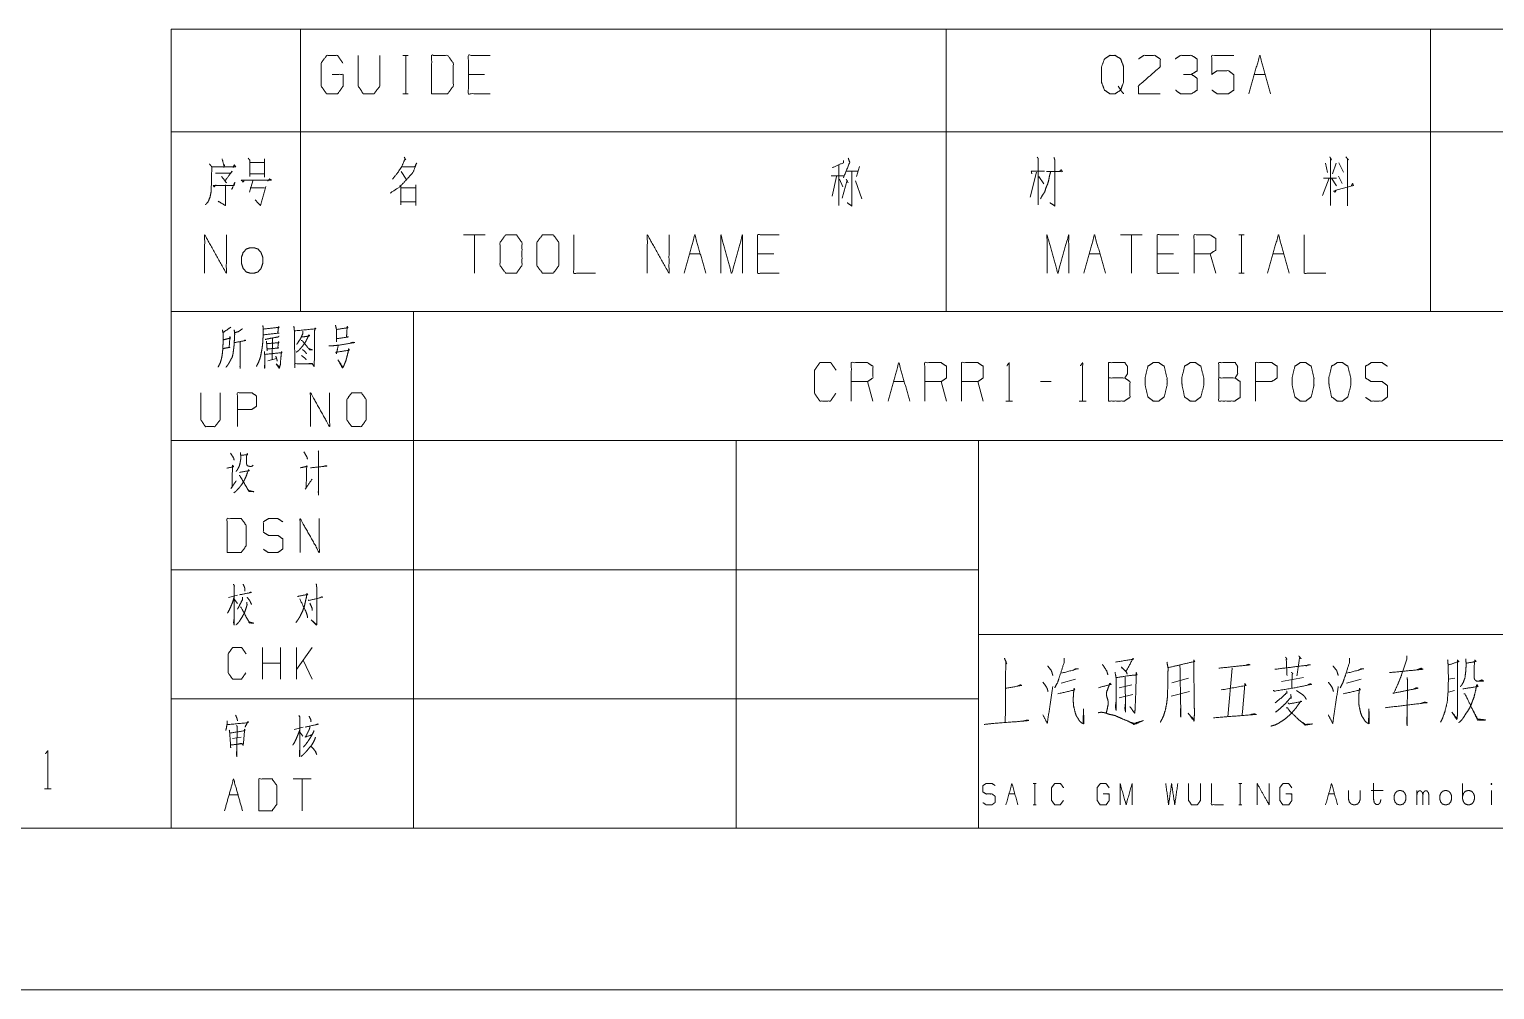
# Model space of a CAD drawing. Header units: millimetres. Extents: x 0 to 841, y 0 to 594.
# Drawn here: x 642.2 to 733, y 0 to 59.5 of the extents above; entities that cross this region are included whole.
import ezdxf

# ---------------------------------------------------------------- set-up
doc = ezdxf.new("R2010")
doc.units = ezdxf.units.MM
doc.layers.add('101', color=7, linetype='Continuous', true_color=0xffffff)

msp = doc.modelspace()

# ---------------------------------------------------------------- linework, layer by layer
at = {"layer": '101', "color": 72, "linetype": 'Continuous', "lineweight": 18}
for p, q in [((651, 59.463), (659, 59.463)), ((651, 59.463), (651, 53.113)), ((659, 59.463), (659, 53.113)), ((659, 59.463), (699, 59.463)), ((699, 59.463), (699, 53.113)), ((699, 59.463), (729, 59.463)), ((729, 59.463), (729, 53.113)), ((729, 59.463), (754, 59.463)), ((665.347, 57.85), (665.683, 57.85)), ((665.524, 57.85), (665.524, 55.475)), ((670.413, 56.675), (669.405, 56.675)), ((718.087, 56.675), (718.759, 56.675)), ((665.347, 55.475), (665.683, 55.475)), ((651, 53.113), (651, 42)), ((651, 53.113), (659, 53.113)), ((659, 53.113), (659, 42)), ((659, 53.113), (699, 53.113)), ((699, 53.113), (729, 53.113)), ((699, 53.113), (699, 42)), ((729, 53.113), (729, 42)), ((729, 53.113), (754, 53.113)), ((655.84, 51.225), (656.759, 51.225)), ((656.776, 51.45), (656.776, 50.3)), ((692.355, 51.075), (692.355, 48.55)), ((693.627, 50.975), (693.45, 50.35)), ((722.495, 51.175), (722.618, 50.6)), ((723.149, 51.175), (722.937, 50.525)), ((723.325, 51.2), (723.608, 50.625)), ((655.84, 50.525), (656.759, 50.525)), ((656.052, 50.075), (655.84, 49.375)), ((665.231, 50.65), (665.549, 50.175)), ((691.877, 50.4), (692.637, 50.4)), ((692.213, 50.35), (691.948, 49.125)), ((692.39, 50.175), (692.602, 49.7)), ((692.867, 50.125), (692.549, 49)), ((692.779, 50.675), (693.557, 50.675)), ((692.796, 50.175), (692.938, 49.95)), ((693.38, 50.075), (693.786, 48.975)), ((704.601, 50.625), (704.212, 49.075)), ((704.742, 50.35), (705.043, 49.9)), ((722.724, 50.25), (722.318, 49.175)), ((722.371, 50.25), (723.184, 50.25)), ((722.866, 50.25), (723.184, 49.775)), ((723.308, 50.375), (723.52, 49.925)), ((655.893, 49.65), (656.776, 49.65)), ((670.449, 46.737), (669.106, 46.737)), ((669.778, 46.737), (669.778, 44.363)), ((711.143, 46.737), (709.8, 46.737)), ((710.472, 46.737), (710.472, 44.363)), ((717.124, 46.737), (717.46, 46.737)), ((717.301, 46.737), (717.301, 44.363)), ((683.101, 45.563), (683.772, 45.563)), ((688.325, 45.563), (687.318, 45.563)), ((707.859, 45.563), (708.531, 45.563)), ((713.084, 45.563), (712.077, 45.563)), ((715.696, 44.363), (715.36, 45.563)), ((719.242, 45.563), (719.913, 45.563)), ((717.124, 44.363), (717.46, 44.363)), ((651, 42), (659, 42)), ((659, 42), (699, 42)), ((699, 42), (729, 42)), ((729, 42), (754, 42)), ((657.271, 40.327), (657.255, 39.024)), ((656.974, 38.936), (657.52, 39.091)), ((694.468, 36.449), (694.132, 37.649)), ((695.737, 37.649), (696.408, 37.649)), ((699.021, 36.449), (698.685, 37.649)), ((701.297, 36.449), (700.961, 37.649)), ((705.514, 37.649), (704.843, 37.649)), ((702.69, 36.449), (703.114, 36.449)), ((707.243, 36.449), (707.667, 36.449)), ((655.095, 24.429), (654.539, 24.285)), ((654.905, 24.181), (655.11, 23.912)), ((656.646, 19.223), (656.646, 21.19)), ((657.758, 19.223), (657.758, 21.19)), ((659.733, 21.19), (658.767, 19.824)), ((658.767, 19.223), (658.767, 21.19)), ((657.758, 20.217), (656.646, 20.217)), ((659.733, 19.223), (659.177, 20.403)), ((706.118, 18.974), (707.02, 19.216)), ((714.019, 19.285), (712.97, 19.009)), ((716.726, 19.906), (716.457, 16.904)), ((719.774, 19.078), (721.14, 19.319)), ((723.797, 18.974), (724.7, 19.216)), ((730.503, 19.285), (730.113, 19.216)), ((709.727, 18.698), (710.508, 18.871)), ((709.727, 18.077), (710.556, 18.284)), ((712.946, 18.181), (714.068, 18.457)), ((730.479, 18.526), (730.113, 18.422)), ((654.799, 15.561), (655.326, 15.643)), ((659.174, 16.244), (658.603, 16.119)), ((658.969, 15.954), (659.159, 15.705)), ((659.657, 13.046), (658.545, 13.046)), ((659.101, 13.046), (659.101, 11.079)), ((704.391, 12.764), (704.577, 12.764)), ((704.489, 12.764), (704.489, 11.453)), ((717.12, 12.764), (717.306, 12.764)), ((717.218, 12.764), (717.218, 11.453)), ((730.991, 11.798), (730.991, 12.764)), ((643.14, 12.427), (643.565, 12.427)), ((654.58, 12.073), (655.136, 12.073)), ((702.889, 12.116), (703.26, 12.116)), ((722.69, 12.116), (723.061, 12.116)), ((725.333, 12.323), (726.065, 12.323)), ((728.162, 11.453), (728.162, 12.323)), ((732.776, 12.323), (732.776, 11.453)), ((704.391, 11.453), (704.577, 11.453)), ((717.12, 11.453), (717.306, 11.453))]:
    msp.add_line(p, q, dxfattribs=at)
at = {"layer": '101', "color": 133, "linetype": 'Continuous', "lineweight": 18}
for p, q in [((651, 42), (831, 42)), ((651, 42), (651, 10)), ((666, 42), (666, 10)), ((651, 34), (831, 34)), ((686, 34), (686, 10)), ((701, 34), (701, 10)), ((651, 26), (701, 26)), ((701, 22), (810, 22)), ((651, 18), (701, 18)), ((25, 10), (831, 10)), ((651, 10), (831, 10)), ((0, 0), (841, 0))]:
    msp.add_line(p, q, dxfattribs=at)
at = {"layer": '101', "color": 72, "linetype": 'Continuous', "lineweight": 18}
for points, knots in [([(660.971, 56.675), (661.642, 56.675), (661.642, 55.95), (661.307, 55.475), (660.617, 55.475), (660.281, 55.95), (660.281, 57.375), (660.635, 57.85), (661.289, 57.85), (661.625, 57.375)], [0, 0, 0.103298, 0.214798, 0.304266, 0.410278, 0.499742, 0.718897, 0.809959, 0.910536, 1, 1]), ([(662.576, 57.85), (662.576, 55.95), (662.894, 55.475), (663.565, 55.475), (663.919, 55.95), (663.919, 57.85)], [0, 0, 0.337152, 0.4386, 0.55778, 0.662848, 1, 1]), ([(667.129, 55.475), (668.118, 55.475), (668.472, 55.95), (668.472, 57.375), (668.118, 57.85), (667.129, 57.85), (667.129, 55.475)], [0, 0, 0.142139, 0.227162, 0.43179, 0.516813, 0.658952, 1, 1]), ([(670.748, 55.475), (669.405, 55.475), (669.405, 57.85), (670.748, 57.85)], [0, 0, 0.26539, 0.73461, 1, 1]), ([(709.653, 55.95), (709.812, 55.7), (709.476, 55.475), (709.14, 55.475), (708.804, 55.7), (708.628, 56.175), (708.628, 57.15), (708.804, 57.625), (709.14, 57.85), (709.476, 57.85), (709.812, 57.625), (709.989, 57.15), (709.989, 56.2), (709.812, 55.7), (709.989, 55.475)], [0, 0, 0.043279, 0.102321, 0.151362, 0.210405, 0.284428, 0.42683, 0.500853, 0.559896, 0.608937, 0.667979, 0.742003, 0.880753, 0.958209, 1, 1]), ([(710.922, 57.625), (711.24, 57.85), (711.929, 57.85), (712.265, 57.625), (712.265, 57.15), (710.904, 55.95), (710.922, 55.475), (712.265, 55.475)], [0, 0, 0.069693, 0.192975, 0.265274, 0.350225, 0.67474, 0.75975, 1, 1]), ([(714.206, 56.675), (714.542, 56.9), (714.542, 57.625), (714.206, 57.85), (713.516, 57.85), (713.181, 57.625)], [0, 0, 0.153862, 0.429847, 0.583708, 0.846112, 1, 1]), ([(715.457, 55.7), (715.793, 55.475), (716.482, 55.475), (716.818, 55.7), (716.818, 56.65), (716.482, 56.9), (715.793, 56.9), (715.457, 56.675), (715.457, 57.85), (716.818, 57.85)], [0, 0, 0.062232, 0.168349, 0.230571, 0.376816, 0.44126, 0.547376, 0.609609, 0.790491, 1, 1]), ([(717.751, 55.475), (718.423, 57.85), (719.095, 55.475)], [0, 0, 0.500002, 1, 1]), ([(713.198, 55.7), (713.516, 55.475), (714.206, 55.475), (714.542, 55.7), (714.542, 56.425), (714.206, 56.675), (713.693, 56.675)], [0, 0, 0.124124, 0.343693, 0.472438, 0.703371, 0.836713, 1, 1]), ([(653.369, 51.125), (653.51, 50.95), (653.475, 49.45), (653.404, 49.075), (653.28, 48.775), (653.121, 48.6)], [0, 0, 0.084324, 0.646703, 0.789734, 0.911367, 1, 1]), ([(653.528, 50.95), (654.995, 50.95), (654.907, 51.075), (654.818, 50.9)], [0, 0, 0.807756, 0.89205, 1, 1]), ([(654.147, 51.45), (654.27, 51), (654.306, 51.075), (654.253, 50.9)], [0, 0, 0.637154, 0.750351, 1, 1]), ([(655.769, 51.475), (655.857, 51.375), (655.857, 50.35)], [0, 0, 0.115207, 1, 1]), ([(665.32, 50.95), (666.08, 50.95), (666.203, 51.175), (665.974, 50.6), (665.549, 50.125), (665.143, 49.7), (664.56, 49.325)], [0, 0, 0.213825, 0.286067, 0.460277, 0.639448, 0.804909, 1, 1]), ([(665.426, 51.55), (665.532, 51.375), (665.479, 51.45), (665.284, 50.975), (665.055, 50.625), (664.701, 50.175)], [0, 0, 0.113647, 0.164663, 0.449692, 0.682207, 1, 1]), ([(692.637, 51.35), (692.637, 51.2), (691.948, 50.9)], [0, 0, 0.16634, 1, 1]), ([(692.938, 51.475), (693.026, 51.225), (692.637, 50.275)], [0, 0, 0.205277, 1, 1]), ([(704.636, 51.55), (704.707, 51.45), (704.707, 48.6)], [0, 0, 0.041199, 1, 1]), ([(705.679, 51.525), (705.732, 51.375), (705.732, 48.525), (705.432, 48.725)], [0, 0, 0.047207, 0.892896, 1, 1]), ([(722.76, 51.575), (722.866, 51.375), (722.813, 51.45), (722.813, 48.55)], [0, 0, 0.070346, 0.098898, 1, 1]), ([(723.75, 51.575), (723.926, 51.375), (723.856, 51.45), (723.856, 48.525)], [0, 0, 0.08101, 0.11229, 1, 1]), ([(653.758, 49.825), (653.652, 49.7), (653.599, 49.8), (654.889, 49.8), (654.942, 50), (654.747, 49.55)], [0, 0, 0.072386, 0.122372, 0.692159, 0.783527, 1, 1]), ([(653.74, 50.55), (654.659, 50.55), (654.765, 50.675), (654.323, 50.075), (654.429, 49.95), (654.111, 50.35)], [0, 0, 0.367174, 0.432656, 0.730333, 0.795825, 1, 1]), ([(655.504, 50.075), (655.451, 50), (655.345, 50.125), (657.201, 50.125), (657.095, 50.2), (656.971, 50.075)], [0, 0, 0.03799, 0.105799, 0.873513, 0.927241, 1, 1]), ([(693.15, 50.675), (693.15, 48.525), (692.867, 48.725)], [0, 0, 0.861245, 1, 1]), ([(704.301, 50.525), (704.283, 50.675), (705.096, 50.675)], [0, 0, 0.156673, 1, 1]), ([(705.467, 50.625), (705.396, 50.375), (705.361, 50.15), (705.29, 49.9), (705.184, 49.65), (705.096, 49.375), (704.954, 49.175), (704.848, 48.975)], [0, 0, 0.146041, 0.27406, 0.420091, 0.57274, 0.735099, 0.872771, 1, 1]), ([(705.22, 50.65), (706.209, 50.65), (706.121, 50.775), (706.015, 50.65)], [0, 0, 0.757398, 0.874547, 1, 1]), ([(723.149, 49.5), (723.096, 49.375), (722.99, 49.45), (724.227, 49.8), (724.174, 49.925), (724.103, 49.775)], [0, 0, 0.073266, 0.143372, 0.837231, 0.910497, 1, 1]), ([(654.359, 49.825), (654.359, 48.55), (653.899, 48.825)], [0, 0, 0.704208, 1, 1]), ([(656.865, 49.725), (656.529, 48.55), (656.193, 48.9)], [0, 0, 0.715851, 1, 1]), ([(665.161, 49.8), (665.214, 49.725), (665.214, 48.6), (665.214, 48.775), (666.15, 48.775), (666.15, 48.55), (666.15, 49.825), (666.15, 49.65), (665.249, 49.65)], [0, 0, 0.018727, 0.24808, 0.283758, 0.474741, 0.520612, 0.780546, 0.816223, 1, 1]), ([(653.068, 44.363), (653.068, 46.737), (654.412, 44.363), (654.412, 46.737)], [0, 0, 0.317574, 0.682426, 1, 1]), ([(671.718, 44.363), (672.39, 44.363), (672.726, 44.838), (672.726, 46.263), (672.39, 46.737), (671.718, 46.737), (671.365, 46.263), (671.365, 44.838), (671.718, 44.363)], [0, 0, 0.102686, 0.19162, 0.409477, 0.498411, 0.601098, 0.69162, 0.909477, 1, 1]), ([(673.995, 44.363), (674.666, 44.363), (675.002, 44.838), (675.002, 46.263), (674.666, 46.737), (673.995, 46.737), (673.641, 46.263), (673.641, 44.838), (673.995, 44.363)], [0, 0, 0.10268, 0.191619, 0.409477, 0.498415, 0.601096, 0.691619, 0.909477, 1, 1]), ([(675.935, 46.737), (675.935, 44.363), (677.279, 44.363)], [0, 0, 0.638733, 1, 1]), ([(680.488, 44.363), (680.488, 46.737), (681.832, 44.363), (681.832, 46.737)], [0, 0, 0.317574, 0.682426, 1, 1]), ([(682.765, 44.363), (683.437, 46.737), (684.108, 44.363)], [0, 0, 0.499999, 1, 1]), ([(685.041, 44.363), (685.041, 46.737), (685.713, 44.363), (686.385, 46.737), (686.385, 44.363)], [0, 0, 0.245192, 0.499999, 0.754808, 1, 1]), ([(688.661, 44.363), (687.318, 44.363), (687.318, 46.737), (688.661, 46.737)], [0, 0, 0.26539, 0.73461, 1, 1]), ([(705.247, 44.363), (705.247, 46.737), (705.919, 44.363), (706.59, 46.737), (706.59, 44.363)], [0, 0, 0.245192, 0.500001, 0.754808, 1, 1]), ([(707.524, 44.363), (708.195, 46.737), (708.867, 44.363)], [0, 0, 0.499998, 1, 1]), ([(713.42, 44.363), (712.077, 44.363), (712.077, 46.737), (713.42, 46.737)], [0, 0, 0.265387, 0.734613, 1, 1]), ([(714.353, 44.363), (714.353, 46.737), (715.36, 46.737), (715.696, 46.513), (715.696, 45.788), (715.36, 45.563), (714.353, 45.563)], [0, 0, 0.400946, 0.57103, 0.639276, 0.76167, 0.829917, 1, 1]), ([(718.906, 44.363), (719.578, 46.737), (720.249, 44.363)], [0, 0, 0.499998, 1, 1]), ([(721.182, 46.737), (721.182, 44.363), (722.526, 44.363)], [0, 0, 0.63874, 1, 1]), ([(655.451, 44.663), (655.645, 44.438), (655.893, 44.363), (656.123, 44.363), (656.37, 44.438), (656.564, 44.663), (656.67, 44.988), (656.67, 45.338), (656.564, 45.638), (656.37, 45.862), (656.123, 45.938), (655.893, 45.938), (655.645, 45.862), (655.451, 45.638), (655.345, 45.338), (655.345, 44.988), (655.451, 44.663)], [0, 0, 0.063224, 0.118194, 0.167047, 0.222025, 0.285249, 0.357934, 0.432349, 0.5, 0.563224, 0.618202, 0.667055, 0.722025, 0.78525, 0.8529, 0.927315, 1, 1]), ([(654.68, 41.011), (654.617, 40.967), (654.196, 40.68), (654.165, 40.857), (654.212, 40.68), (654.212, 40.106), (654.196, 39.753), (654.18, 39.51), (654.149, 39.267), (654.102, 39.046), (654.04, 38.826), (653.962, 38.671), (653.899, 38.539)], [0, 0, 0.024368, 0.186804, 0.243943, 0.302156, 0.485025, 0.59767, 0.675198, 0.753202, 0.825102, 0.898193, 0.953349, 1, 1]), ([(655.414, 40.923), (655.164, 40.747), (654.93, 40.68), (654.898, 40.857), (654.93, 40.592), (654.914, 40.327), (654.898, 40.04), (654.883, 39.797), (654.852, 39.576), (654.82, 39.333), (654.773, 39.157), (654.695, 39.024), (654.617, 38.87), (654.539, 38.737), (654.461, 38.627), (654.383, 38.539)], [0, 0, 0.096323, 0.172941, 0.229419, 0.313419, 0.396988, 0.487497, 0.564125, 0.634338, 0.711439, 0.768977, 0.817389, 0.871907, 0.92032, 0.962889, 1, 1]), ([(656.677, 41.122), (656.693, 40.923), (656.693, 40.57), (656.677, 40.239), (656.662, 40.018), (656.631, 39.731), (656.584, 39.488), (656.537, 39.223), (656.474, 39.024), (656.396, 38.826), (656.272, 38.583)], [0, 0, 0.076502, 0.212087, 0.339339, 0.424292, 0.535104, 0.630036, 0.733299, 0.813245, 0.895184, 1, 1]), ([(656.724, 40.901), (657.692, 41.011), (657.645, 41.056), (657.598, 40.658), (657.677, 40.658), (656.709, 40.548)], [0, 0, 0.391072, 0.416916, 0.577577, 0.608912, 1, 1]), ([(658.597, 41.078), (658.628, 40.791), (658.659, 38.516), (658.644, 38.759), (659.752, 38.759), (659.674, 38.781), (659.518, 38.759)], [0, 0, 0.069513, 0.617086, 0.67568, 0.942516, 0.962044, 1, 1]), ([(658.644, 40.791), (659.955, 40.923), (659.908, 40.989), (659.877, 40.791), (659.861, 38.803), (659.846, 38.583), (659.736, 38.759)], [0, 0, 0.328132, 0.348331, 0.398412, 0.893175, 0.948283, 1, 1]), ([(661.172, 41.144), (661.235, 40.879), (661.235, 40.106), (661.235, 40.305), (661.984, 40.415), (661.859, 40.415), (661.89, 40.967), (661.906, 41.056), (661.937, 40.989), (661.828, 40.967), (661.235, 40.879)], [0, 0, 0.076614, 0.294118, 0.350048, 0.563216, 0.598355, 0.753962, 0.779204, 0.799818, 0.831203, 1, 1]), ([(654.243, 39.687), (654.274, 39.709), (654.633, 39.775), (654.586, 39.753), (654.633, 40.437), (654.664, 40.349), (654.227, 40.239)], [0, 0, 0.022681, 0.239272, 0.269991, 0.67699, 0.732558, 1, 1]), ([(654.914, 40.062), (655.616, 40.195), (655.57, 40.217), (655.492, 40.172)], [0, 0, 0.834801, 0.895274, 1, 1]), ([(655.273, 40.106), (655.273, 38.472), (655.257, 38.583), (655.273, 38.759)], [0, 0, 0.849783, 0.907772, 1, 1]), ([(657.677, 40.459), (657.63, 40.415), (657.239, 40.349), (657.021, 40.305), (656.818, 40.261)], [0, 0, 0.072258, 0.516577, 0.766872, 1, 1]), ([(656.896, 40.15), (656.912, 39.996), (656.943, 39.554), (656.927, 39.665), (657.661, 39.731), (657.598, 39.731), (657.645, 40.128), (657.677, 40.062), (656.912, 39.996)], [0, 0, 0.056493, 0.217483, 0.258029, 0.525921, 0.548622, 0.694151, 0.720787, 1, 1]), ([(659.081, 40.437), (659.143, 40.415), (659.58, 40.482), (659.534, 40.548), (659.331, 40.128), (659.175, 39.907), (659.034, 39.731), (658.894, 39.576), (658.737, 39.466)], [0, 0, 0.033928, 0.260453, 0.30201, 0.540801, 0.679357, 0.795012, 0.902031, 1, 1]), ([(659.159, 40.769), (659.159, 40.658), (659.018, 40.327), (658.847, 40.062), (658.769, 39.952)], [0, 0, 0.119857, 0.510428, 0.853217, 1, 1]), ([(659.05, 40.195), (659.096, 40.195), (659.58, 39.62), (659.752, 39.62), (659.58, 39.665), (659.502, 39.709)], [0, 0, 0.037884, 0.645152, 0.78405, 0.927467, 1, 1]), ([(660.751, 39.863), (660.954, 39.863), (661.359, 39.907), (662.359, 40.062), (662.249, 40.084), (662.093, 40.04)], [0, 0, 0.107045, 0.322378, 0.855631, 0.914429, 1, 1]), ([(656.771, 39.51), (656.787, 39.311), (656.802, 38.803), (656.787, 38.472), (656.771, 38.561), (656.802, 38.781)], [0, 0, 0.147471, 0.523365, 0.76867, 0.835022, 1, 1]), ([(656.802, 39.333), (657.864, 39.444), (657.833, 39.51), (657.817, 39.4), (657.77, 38.892), (657.755, 38.693), (657.692, 38.472), (657.489, 38.759), (657.708, 38.539)], [0, 0, 0.37408, 0.399746, 0.438828, 0.617586, 0.687454, 0.767884, 0.891101, 1, 1]), ([(657.474, 39.223), (657.536, 39.046), (657.567, 38.914)], [0, 0, 0.579206, 1, 1]), ([(659.065, 39.267), (659.268, 39.113), (659.362, 39.002)], [0, 0, 0.637922, 1, 1]), ([(659.128, 39.643), (659.299, 39.488), (659.377, 39.378)], [0, 0, 0.630834, 1, 1]), ([(661.344, 39.907), (661.235, 39.378), (661.203, 39.466), (662.031, 39.598), (661.984, 39.687), (661.984, 39.598), (661.89, 39.223), (661.828, 38.98), (661.75, 38.781), (661.687, 38.627), (661.64, 38.516), (661.609, 38.494), (661.328, 39.002), (661.625, 38.539)], [0, 0, 0.136368, 0.159976, 0.371153, 0.396349, 0.418608, 0.516109, 0.579315, 0.633123, 0.675134, 0.705359, 0.714995, 0.861272, 1, 1]), ([(692.174, 36.924), (691.838, 36.449), (691.184, 36.449), (690.848, 36.924), (690.848, 38.349), (691.184, 38.824), (691.855, 38.824), (692.191, 38.349)], [0, 0, 0.114567, 0.243366, 0.357933, 0.638582, 0.75315, 0.885433, 1, 1]), ([(693.124, 36.449), (693.124, 38.824), (694.132, 38.824), (694.468, 38.599), (694.468, 37.874), (694.132, 37.649), (693.124, 37.649)], [0, 0, 0.40095, 0.571042, 0.639277, 0.761673, 0.829908, 1, 1]), ([(697.677, 36.449), (697.677, 38.824), (698.685, 38.824), (699.021, 38.599), (699.021, 37.874), (698.685, 37.649), (697.677, 37.649)], [0, 0, 0.400946, 0.571029, 0.639276, 0.761671, 0.829917, 1, 1]), ([(699.954, 36.449), (699.954, 38.824), (700.961, 38.824), (701.297, 38.599), (701.297, 37.874), (700.961, 37.649), (699.954, 37.649)], [0, 0, 0.400946, 0.571029, 0.639276, 0.761671, 0.829917, 1, 1]), ([(702.761, 38.624), (702.902, 38.824), (702.902, 36.449)], [0, 0, 0.093487, 1, 1]), ([(707.314, 38.624), (707.455, 38.824), (707.455, 36.449)], [0, 0, 0.093487, 1, 1]), ([(709.06, 37.874), (709.06, 38.824), (710.067, 38.824), (710.226, 38.599), (710.226, 38.124), (710.067, 37.874), (709.06, 37.874), (709.06, 36.449), (710.049, 36.449), (710.385, 36.674), (710.385, 37.649), (710.067, 37.874)], [0, 0, 0.115916, 0.238847, 0.272469, 0.330428, 0.366584, 0.489514, 0.663388, 0.784159, 0.833486, 0.952452, 1, 1]), ([(712.167, 36.449), (712.503, 36.699), (712.68, 37.399), (712.68, 37.874), (712.503, 38.599), (712.167, 38.824), (711.831, 38.824), (711.495, 38.599), (711.319, 37.874), (711.336, 37.399), (711.495, 36.699), (711.831, 36.449), (712.167, 36.449)], [0, 0, 0.067529, 0.183976, 0.260588, 0.380948, 0.44615, 0.500306, 0.565508, 0.685869, 0.762534, 0.878314, 0.945844, 1, 1]), ([(714.443, 36.449), (714.779, 36.699), (714.956, 37.399), (714.956, 37.874), (714.779, 38.599), (714.443, 38.824), (714.108, 38.824), (713.772, 38.599), (713.595, 37.874), (713.613, 37.399), (713.772, 36.699), (714.108, 36.449), (714.443, 36.449)], [0, 0, 0.06753, 0.183973, 0.260585, 0.380942, 0.446144, 0.500314, 0.565505, 0.685865, 0.762531, 0.878311, 0.94583, 1, 1]), ([(715.889, 37.874), (715.889, 38.824), (716.897, 38.824), (717.056, 38.599), (717.056, 38.124), (716.897, 37.874), (715.889, 37.874), (715.889, 36.449), (716.879, 36.449), (717.215, 36.674), (717.215, 37.649), (716.897, 37.874)], [0, 0, 0.115918, 0.238851, 0.272474, 0.330433, 0.36659, 0.489522, 0.663399, 0.784172, 0.833491, 0.95246, 1, 1]), ([(718.166, 36.449), (718.166, 38.824), (719.173, 38.824), (719.509, 38.599), (719.509, 37.874), (719.155, 37.649), (718.166, 37.649)], [0, 0, 0.401152, 0.571308, 0.639589, 0.762046, 0.832819, 1, 1]), ([(721.273, 36.449), (721.609, 36.699), (721.785, 37.399), (721.785, 37.874), (721.609, 38.599), (721.273, 38.824), (720.937, 38.824), (720.601, 38.599), (720.424, 37.874), (720.442, 37.399), (720.601, 36.699), (720.937, 36.449), (721.273, 36.449)], [0, 0, 0.067519, 0.183965, 0.260577, 0.380937, 0.446128, 0.500297, 0.565499, 0.685856, 0.762521, 0.878301, 0.94583, 1, 1]), ([(723.549, 36.449), (723.885, 36.699), (724.062, 37.399), (724.062, 37.874), (723.885, 38.599), (723.549, 38.824), (723.214, 38.824), (722.878, 38.599), (722.701, 37.874), (722.719, 37.399), (722.878, 36.699), (723.214, 36.449), (723.549, 36.449)], [0, 0, 0.067529, 0.183976, 0.260588, 0.380948, 0.44615, 0.500306, 0.565508, 0.685869, 0.762534, 0.878314, 0.945844, 1, 1]), ([(724.977, 36.674), (725.313, 36.449), (726.003, 36.449), (726.338, 36.699), (726.338, 37.399), (726.003, 37.649), (725.331, 37.649), (724.977, 37.874), (724.977, 38.599), (725.331, 38.824), (726.003, 38.824), (726.338, 38.599)], [0, 0, 0.068041, 0.18406, 0.254519, 0.372336, 0.442794, 0.555836, 0.62637, 0.748395, 0.818929, 0.931971, 1, 1]), ([(652.835, 36.96), (652.835, 35.282), (653.116, 34.862), (653.709, 34.862), (654.022, 35.282), (654.022, 36.96)], [0, 0, 0.33715, 0.438599, 0.557782, 0.66285, 1, 1]), ([(655.098, 34.862), (655.098, 36.96), (655.988, 36.96), (656.285, 36.761), (656.285, 36.121), (655.972, 35.922), (655.098, 35.922)], [0, 0, 0.401145, 0.571315, 0.639588, 0.762043, 0.832818, 1, 1]), ([(659.624, 34.862), (659.624, 36.96), (660.81, 34.862), (660.81, 36.96)], [0, 0, 0.317575, 0.682425, 1, 1]), ([(662.184, 34.862), (662.777, 34.862), (663.073, 35.282), (663.073, 36.54), (662.777, 36.96), (662.184, 36.96), (661.871, 36.54), (661.871, 35.282), (662.184, 34.862)], [0, 0, 0.102685, 0.191619, 0.409478, 0.498412, 0.601096, 0.691619, 0.909477, 1, 1]), ([(654.677, 33.219), (654.864, 32.91), (654.896, 32.777)], [0, 0, 0.726446, 1, 1]), ([(655.286, 33.263), (655.302, 33.064), (655.302, 32.843), (655.27, 32.645), (655.224, 32.446), (655.161, 32.313), (655.099, 32.203), (655.021, 32.093)], [0, 0, 0.161542, 0.340476, 0.503495, 0.668951, 0.787649, 0.890429, 1, 1]), ([(655.317, 33.086), (655.739, 33.13), (655.707, 33.197), (655.661, 33.02), (655.661, 32.865), (655.661, 32.578), (655.676, 32.512), (655.707, 32.446), (655.77, 32.424), (655.848, 32.402), (655.957, 32.402), (656.02, 32.424), (656.066, 32.468)], [0, 0, 0.256863, 0.301246, 0.41201, 0.505693, 0.679674, 0.720921, 0.765315, 0.805449, 0.854615, 0.920842, 0.961001, 1, 1]), ([(659.219, 33.307), (659.406, 32.976), (659.437, 32.843)], [0, 0, 0.736536, 1, 1]), ([(660.108, 33.373), (660.124, 33.219), (660.124, 30.635), (660.108, 30.812), (660.124, 31.033)], [0, 0, 0.049515, 0.872926, 0.929447, 1, 1]), ([(654.443, 32.291), (654.864, 32.38), (654.802, 32.468), (654.786, 32.291), (654.771, 31.121), (654.693, 31.033), (655.021, 31.497)], [0, 0, 0.167417, 0.209463, 0.278404, 0.733404, 0.779227, 1, 1]), ([(655.224, 32.026), (655.832, 32.137), (655.786, 32.203), (655.645, 31.806), (655.567, 31.629), (655.489, 31.474), (655.364, 31.276), (655.224, 31.099), (655.083, 30.945), (654.974, 30.834), (654.88, 30.768)], [0, 0, 0.254937, 0.288355, 0.46205, 0.541622, 0.612966, 0.709675, 0.802668, 0.888738, 0.952739, 1, 1]), ([(655.208, 31.828), (655.239, 31.828), (655.817, 30.856), (656.113, 30.834), (655.817, 30.9), (655.739, 30.989)], [0, 0, 0.016597, 0.617599, 0.775738, 0.937326, 1, 1]), ([(658.985, 32.313), (659.422, 32.402), (659.39, 32.446), (659.359, 31.077), (659.297, 30.989), (659.718, 31.607)], [0, 0, 0.16359, 0.18343, 0.685806, 0.725485, 1, 1]), ([(659.625, 32.313), (660.639, 32.424), (660.577, 32.446), (660.452, 32.402)], [0, 0, 0.837036, 0.891368, 1, 1]), ([(654.459, 27.069), (655.333, 27.069), (655.645, 27.489), (655.645, 28.748), (655.333, 29.167), (654.459, 29.167), (654.459, 27.069)], [0, 0, 0.142136, 0.227161, 0.43179, 0.516816, 0.658952, 1, 1]), ([(656.706, 27.268), (657.003, 27.069), (657.611, 27.069), (657.908, 27.29), (657.908, 27.909), (657.611, 28.129), (657.018, 28.129), (656.706, 28.328), (656.706, 28.968), (657.018, 29.167), (657.611, 29.167), (657.908, 28.968)], [0, 0, 0.068039, 0.184052, 0.25452, 0.372334, 0.442801, 0.555845, 0.62637, 0.748393, 0.818918, 0.931962, 1, 1]), ([(658.985, 27.069), (658.985, 29.167), (660.171, 27.069), (660.171, 29.167)], [0, 0, 0.317575, 0.682425, 1, 1]), ([(654.846, 25.113), (654.92, 24.988), (654.89, 25.03), (654.89, 22.587), (654.861, 22.732), (654.89, 22.939)], [0, 0, 0.048142, 0.065074, 0.880814, 0.930182, 1, 1]), ([(655.227, 24.45), (655.973, 24.595), (655.915, 24.616), (655.842, 24.574)], [0, 0, 0.838754, 0.907252, 1, 1]), ([(655.446, 25.113), (655.534, 24.926), (655.564, 24.802), (655.564, 24.678)], [0, 0, 0.449921, 0.72868, 1, 1]), ([(658.811, 24.347), (659.455, 24.471), (659.411, 24.533), (659.368, 24.285), (659.309, 24.036), (659.25, 23.767), (659.133, 23.436), (659.002, 23.167), (658.987, 23.125), (658.87, 22.939), (658.724, 22.732)], [0, 0, 0.244433, 0.272778, 0.366792, 0.461908, 0.564548, 0.695472, 0.807143, 0.823509, 0.905516, 1, 1]), ([(659.982, 25.133), (660.011, 24.906), (660.011, 23.332), (660.026, 22.815), (660.011, 22.608), (659.997, 22.566), (659.675, 22.898), (659.997, 22.608)], [0, 0, 0.066217, 0.519982, 0.669306, 0.729161, 0.741827, 0.875056, 1, 1]), ([(654.89, 24.285), (654.803, 23.995), (654.7, 23.746), (654.598, 23.519), (654.481, 23.312)], [0, 0, 0.28594, 0.539662, 0.775435, 1, 1]), ([(655.681, 23.995), (655.695, 23.829), (655.607, 23.539), (655.52, 23.312), (655.417, 23.125), (655.242, 22.836), (655.139, 22.711), (655.007, 22.587)], [0, 0, 0.103476, 0.291955, 0.443857, 0.576191, 0.787108, 0.887318, 1, 1]), ([(655.417, 24.305), (655.403, 24.14), (655.256, 23.85), (655.154, 23.643), (655.095, 23.56)], [0, 0, 0.201933, 0.596286, 0.876827, 1, 1]), ([(655.285, 23.705), (655.329, 23.664), (655.842, 22.711), (656.12, 22.691), (655.856, 22.753), (655.783, 22.836)], [0, 0, 0.033497, 0.633662, 0.788434, 0.938664, 1, 1]), ([(655.695, 24.305), (655.871, 24.078), (655.915, 23.974), (655.973, 23.85)], [0, 0, 0.535198, 0.744447, 1, 1]), ([(658.958, 24.202), (659.353, 23.394), (659.426, 23.167), (659.441, 23.022)], [0, 0, 0.700222, 0.886543, 1, 1]), ([(659.485, 24.119), (659.529, 24.098), (660.377, 24.305), (660.319, 24.326), (660.26, 24.285)], [0, 0, 0.045965, 0.873309, 0.932105, 1, 1]), ([(659.587, 23.933), (659.719, 23.622), (659.733, 23.477)], [0, 0, 0.698422, 1, 1]), ([(655.622, 19.617), (655.344, 19.223), (654.803, 19.223), (654.524, 19.617), (654.524, 20.797), (654.803, 21.19), (655.359, 21.19), (655.637, 20.797)], [0, 0, 0.114569, 0.243366, 0.357935, 0.638584, 0.753153, 0.885431, 1, 1]), ([(702.607, 20.527), (702.753, 20.182), (702.704, 20.285), (702.68, 19.561), (702.68, 17.525), (702.655, 16.559)], [0, 0, 0.088891, 0.116032, 0.287978, 0.770794, 1, 1]), ([(705.289, 20.044), (705.508, 19.768), (705.557, 19.63), (705.606, 19.457)], [0, 0, 0.519919, 0.73571, 1, 1]), ([(706.313, 20.527), (706.313, 20.285), (706.069, 19.526), (705.898, 19.009), (705.728, 18.698)], [0, 0, 0.124612, 0.535976, 0.817159, 1, 1]), ([(708.678, 20.147), (708.947, 19.733), (709.02, 19.492)], [0, 0, 0.661595, 1, 1]), ([(709.483, 20.285), (710.605, 20.458), (710.581, 20.527), (710.142, 19.699), (709.849, 19.975), (710.166, 19.664), (710.215, 19.526)], [0, 0, 0.36175, 0.385071, 0.68373, 0.811932, 0.953356, 1, 1]), ([(712.677, 20.285), (712.751, 19.871), (712.726, 19.457), (712.726, 18.733), (712.702, 18.077), (712.653, 17.698), (712.58, 17.318), (712.458, 16.939), (712.36, 16.732), (712.263, 16.559)], [0, 0, 0.110336, 0.219176, 0.409317, 0.581468, 0.681885, 0.783317, 0.887931, 0.947989, 1, 1]), ([(712.751, 19.94), (714.385, 20.32), (714.336, 20.423), (714.336, 19.906), (714.361, 18.491), (714.361, 17.663), (714.385, 17.146), (714.361, 16.801), (714.361, 16.628), (713.995, 17.111), (714.336, 16.732)], [0, 0, 0.250217, 0.267282, 0.34446, 0.555444, 0.678928, 0.756192, 0.807772, 0.833498, 0.923864, 1, 1]), ([(713.482, 20.078), (713.531, 17.353), (713.531, 16.87), (713.507, 17.077), (713.531, 17.491)], [0, 0, 0.711346, 0.837386, 0.891777, 1, 1]), ([(715.896, 19.906), (717.823, 20.113), (717.726, 20.147), (717.555, 20.078)], [0, 0, 0.870761, 0.917258, 1, 1]), ([(719.359, 19.837), (721.554, 20.113), (721.432, 20.113), (721.286, 20.044)], [0, 0, 0.886332, 0.935186, 1, 1]), ([(720.018, 20.596), (720.115, 20.458), (720.066, 20.458), (720.115, 19.457)], [0, 0, 0.138589, 0.178592, 1, 1]), ([(720.847, 20.665), (720.993, 20.492), (720.896, 20.561), (720.725, 19.423)], [0, 0, 0.151118, 0.230947, 1, 1]), ([(722.968, 20.044), (723.188, 19.768), (723.236, 19.63), (723.285, 19.457)], [0, 0, 0.519919, 0.73571, 1, 1]), ([(723.992, 20.527), (723.992, 20.285), (723.749, 19.526), (723.578, 19.009), (723.407, 18.698)], [0, 0, 0.124612, 0.535976, 0.817159, 1, 1]), ([(727.528, 20.665), (727.528, 20.458), (727.211, 19.492), (726.992, 18.94), (726.723, 18.353), (726.675, 18.353), (728.236, 18.664), (728.138, 18.698), (727.919, 18.595)], [0, 0, 0.046524, 0.275034, 0.408549, 0.553506, 0.56447, 0.922194, 0.945453, 1, 1]), ([(730.064, 20.423), (730.089, 20.147), (730.113, 19.285), (730.089, 18.457), (730.04, 17.801), (729.893, 17.215), (729.747, 16.801), (729.625, 16.559)], [0, 0, 0.070329, 0.28934, 0.499598, 0.66644, 0.819873, 0.931329, 1, 1]), ([(730.137, 20.113), (730.772, 20.32), (730.674, 20.389), (730.674, 17.042), (730.65, 16.801), (730.625, 16.732), (730.332, 17.18), (730.625, 16.801)], [0, 0, 0.122094, 0.143965, 0.756447, 0.800872, 0.814266, 0.912285, 1, 1]), ([(731.186, 20.492), (731.211, 20.147), (731.186, 19.699), (731.137, 19.319), (731.04, 19.043), (730.918, 18.836), (730.845, 18.767)], [0, 0, 0.190956, 0.438946, 0.650198, 0.811822, 0.94447, 1, 1]), ([(731.235, 20.216), (731.82, 20.32), (731.747, 20.423), (731.698, 19.906), (731.698, 19.457), (731.723, 19.216), (731.845, 19.112), (732.284, 19.112), (732.186, 19.181), (732.015, 19.112)], [0, 0, 0.209697, 0.254409, 0.437765, 0.595972, 0.681594, 0.738017, 0.892888, 0.93504, 1, 1]), ([(706.142, 19.595), (707.191, 19.871), (707.02, 19.871), (706.85, 19.768)], [0, 0, 0.74539, 0.862786, 1, 1]), ([(709.459, 19.664), (709.532, 19.285), (709.532, 17.284), (709.483, 17.525), (709.532, 17.87)], [0, 0, 0.129595, 0.800553, 0.883167, 1, 1]), ([(709.532, 19.319), (710.41, 19.457), (710.825, 19.492), (710.776, 19.63), (710.751, 18.56), (710.727, 17.905), (710.703, 17.353), (710.678, 17.111), (710.386, 17.525)], [0, 0, 0.198437, 0.291326, 0.324003, 0.562828, 0.709268, 0.832621, 0.88681, 1, 1]), ([(710.093, 19.354), (710.093, 18.491), (710.117, 17.663), (710.117, 17.18), (710.069, 17.422), (710.117, 17.836)], [0, 0, 0.304008, 0.595981, 0.766226, 0.853067, 1, 1]), ([(720.383, 19.664), (720.481, 19.561), (720.432, 19.526), (720.408, 18.698)], [0, 0, 0.138047, 0.196037, 1, 1]), ([(723.822, 19.595), (724.871, 19.871), (724.7, 19.871), (724.529, 19.768)], [0, 0, 0.745419, 0.862771, 1, 1]), ([(726.455, 19.63), (728.528, 19.837), (728.431, 19.906), (728.163, 19.802)], [0, 0, 0.836559, 0.884538, 1, 1]), ([(727.553, 19.319), (727.577, 19.147), (727.553, 16.352), (727.528, 16.628), (727.553, 16.973)], [0, 0, 0.048504, 0.826565, 0.903707, 1, 1]), ([(702.704, 18.664), (703.68, 18.836), (703.607, 18.871), (703.436, 18.802)], [0, 0, 0.788943, 0.853361, 1, 1]), ([(704.996, 19.043), (705.215, 18.733), (705.264, 18.629), (705.313, 18.457)], [0, 0, 0.564231, 0.734008, 1, 1]), ([(704.996, 17.008), (705.264, 16.49), (705.606, 18.767)], [0, 0, 0.202025, 1, 1]), ([(705.923, 18.319), (706.972, 18.56), (706.923, 18.664), (706.898, 18.422), (706.874, 18.077), (706.874, 17.836), (706.898, 17.56), (706.996, 17.146), (707.069, 16.939), (707.167, 16.801), (707.264, 16.628), (707.386, 16.525), (707.533, 16.456), (707.508, 17.387), (707.484, 16.525)], [0, 0, 0.19834, 0.219425, 0.264156, 0.327893, 0.372398, 0.423458, 0.501842, 0.542302, 0.573456, 0.609977, 0.639455, 0.669272, 0.840991, 1, 1]), ([(708.434, 18.698), (709.215, 18.905), (709.142, 18.974), (709.068, 18.767), (708.947, 18.457), (708.922, 18.319), (708.947, 18.146), (709.02, 17.939), (709.044, 17.698), (708.971, 17.353), (708.922, 17.146)], [0, 0, 0.288064, 0.323943, 0.402265, 0.521269, 0.571261, 0.63341, 0.711732, 0.798322, 0.924133, 1, 1]), ([(716.043, 18.56), (717.579, 18.836), (717.506, 18.94), (717.335, 16.973)], [0, 0, 0.426348, 0.460962, 1, 1]), ([(719.261, 18.526), (719.335, 18.491), (719.383, 18.491), (720.627, 18.698), (721.627, 18.905), (721.554, 18.94), (721.384, 18.871)], [0, 0, 0.030219, 0.048441, 0.519523, 0.900993, 0.931212, 1, 1]), ([(720.091, 18.491), (720.115, 18.353), (720.066, 18.353), (719.774, 18.077), (719.383, 17.767)], [0, 0, 0.128567, 0.173322, 0.542406, 1, 1]), ([(720.335, 18.284), (720.383, 18.043), (720.335, 18.077), (719.993, 17.698), (719.701, 17.422), (719.408, 17.18)], [0, 0, 0.154133, 0.191512, 0.51089, 0.762568, 1, 1]), ([(720.701, 18.526), (721.188, 18.181), (721.31, 17.974)], [0, 0, 0.713213, 1, 1]), ([(722.675, 19.043), (722.895, 18.733), (722.944, 18.629), (722.992, 18.457)], [0, 0, 0.564231, 0.734008, 1, 1]), ([(722.675, 17.008), (722.944, 16.49), (723.285, 18.767)], [0, 0, 0.202025, 1, 1]), ([(723.602, 18.319), (724.651, 18.56), (724.602, 18.664), (724.578, 18.422), (724.553, 18.077), (724.553, 17.836), (724.578, 17.56), (724.675, 17.146), (724.749, 16.939), (724.846, 16.801), (724.944, 16.628), (725.066, 16.525), (725.212, 16.456), (725.188, 17.387), (725.163, 16.525)], [0, 0, 0.198341, 0.219427, 0.264159, 0.327896, 0.372401, 0.423462, 0.501846, 0.542307, 0.573452, 0.609974, 0.639452, 0.669269, 0.84099, 1, 1]), ([(731.015, 18.629), (731.942, 18.767), (731.869, 18.905), (731.796, 18.526), (731.698, 18.112), (731.601, 17.87), (731.503, 17.594), (731.357, 17.318), (731.162, 17.042), (731.015, 16.801), (730.869, 16.628), (730.747, 16.525)], [0, 0, 0.248084, 0.289437, 0.391757, 0.504362, 0.573317, 0.650816, 0.733521, 0.823007, 0.897765, 0.957653, 1, 1]), ([(731.064, 18.319), (731.137, 18.319), (731.918, 16.697), (732.406, 16.697), (731.918, 16.766), (731.625, 17.318)], [0, 0, 0.021039, 0.538447, 0.678705, 0.82036, 1, 1]), ([(720.164, 17.767), (720.237, 17.698), (721.018, 17.836), (720.969, 17.87), (720.676, 17.456), (720.505, 17.249), (720.31, 17.042), (720.091, 16.835), (719.847, 16.663), (719.578, 16.49), (719.359, 16.387), (719.115, 16.318)], [0, 0, 0.029335, 0.260525, 0.277953, 0.425837, 0.504102, 0.587076, 0.675082, 0.762219, 0.855276, 0.926065, 1, 1]), ([(720.066, 17.456), (720.14, 17.456), (720.286, 17.249), (720.823, 16.732), (721.237, 16.387), (721.701, 16.456), (721.262, 16.421), (721.066, 16.559)], [0, 0, 0.026517, 0.118384, 0.388536, 0.584008, 0.7538, 0.913391, 1, 1]), ([(726.187, 17.456), (728.772, 17.767), (728.65, 17.801), (728.431, 17.732)], [0, 0, 0.879478, 0.922284, 1, 1]), ([(654.463, 16.637), (654.463, 16.451), (654.404, 16.161), (654.375, 16.057)], [0, 0, 0.316024, 0.817546, 1, 1]), ([(654.463, 16.409), (655.78, 16.533), (655.75, 16.596), (655.575, 16.264)], [0, 0, 0.74892, 0.787784, 1, 1]), ([(654.989, 16.989), (655.077, 16.782), (655.106, 16.637)], [0, 0, 0.60334, 1, 1]), ([(655.048, 16.347), (655.077, 16.306), (655.063, 14.422), (655.033, 14.608), (655.063, 14.836)], [0, 0, 0.021551, 0.822258, 0.902418, 1, 1]), ([(658.91, 16.968), (658.969, 16.865), (658.954, 16.885), (658.954, 14.443), (658.94, 14.629), (658.954, 14.836)], [0, 0, 0.039885, 0.048388, 0.86771, 0.930393, 1, 1]), ([(659.291, 16.264), (660.111, 16.43), (660.052, 16.451), (659.935, 16.389)], [0, 0, 0.811183, 0.871423, 1, 1]), ([(659.54, 16.927), (659.642, 16.72), (659.657, 16.637), (659.642, 16.575)], [0, 0, 0.609647, 0.831592, 1, 1]), ([(701.363, 16.421), (701.948, 16.49), (703.363, 16.594), (704.119, 16.663), (704.046, 16.697), (703.777, 16.628)], [0, 0, 0.188614, 0.642509, 0.885466, 0.911352, 1, 1]), ([(708.41, 17.146), (708.605, 17.18), (708.825, 17.146), (709.142, 17.042), (709.459, 16.973), (709.922, 16.766), (710.337, 16.594), (710.654, 16.421), (711.215, 16.663), (710.654, 16.49), (710.386, 16.559)], [0, 0, 0.051193, 0.108601, 0.194772, 0.278607, 0.409733, 0.525756, 0.619012, 0.776802, 0.92843, 1, 1]), ([(715.555, 16.835), (718.213, 17.042), (718.092, 17.077), (717.872, 17.042)], [0, 0, 0.884284, 0.926313, 1, 1]), ([(654.594, 16.078), (654.624, 15.892), (654.682, 14.981), (654.667, 15.147), (655.399, 15.229), (655.311, 15.25), (655.15, 15.209)], [0, 0, 0.083432, 0.487209, 0.560757, 0.88655, 0.926462, 1, 1]), ([(655.399, 15.229), (655.458, 15.126), (655.546, 16.119), (655.575, 16.037), (654.653, 15.892)], [0, 0, 0.055629, 0.522281, 0.563367, 1, 1]), ([(658.969, 16.099), (658.837, 15.768), (658.735, 15.519), (658.647, 15.333), (658.53, 15.147)], [0, 0, 0.339097, 0.594725, 0.790666, 1, 1]), ([(659.935, 15.643), (659.891, 15.498), (659.715, 15.167), (659.54, 14.96), (659.35, 14.733), (659.189, 14.567), (659.057, 14.443)], [0, 0, 0.100505, 0.349354, 0.529552, 0.726518, 0.879827, 1, 1]), ([(659.832, 16.057), (659.818, 15.954), (659.642, 15.643), (659.628, 15.623), (659.496, 15.416), (659.35, 15.209), (659.189, 15.022)], [0, 0, 0.084867, 0.37449, 0.395073, 0.594273, 0.800096, 1, 1]), ([(659.584, 16.285), (659.569, 16.161), (659.32, 15.664), (659.291, 15.643), (659.745, 15.788)], [0, 0, 0.104847, 0.570662, 0.600718, 1, 1]), ([(643.211, 14.602), (643.353, 14.802), (643.353, 12.427)], [0, 0, 0.093495, 1, 1]), ([(659.657, 15.084), (659.95, 14.733), (660.008, 14.567), (659.92, 14.774)], [0, 0, 0.533336, 0.737997, 1, 1]), ([(656.423, 11.079), (657.243, 11.079), (657.535, 11.472), (657.535, 12.652), (657.243, 13.046), (656.423, 13.046), (656.423, 11.079)], [0, 0, 0.142139, 0.227164, 0.431791, 0.516816, 0.658955, 1, 1]), ([(701.28, 11.578), (701.465, 11.453), (701.846, 11.453), (702.031, 11.591), (702.031, 11.978), (701.846, 12.116), (701.475, 12.116), (701.28, 12.24), (701.28, 12.64), (701.475, 12.764), (701.846, 12.764), (702.031, 12.64)], [0, 0, 0.068035, 0.184054, 0.254518, 0.372335, 0.442799, 0.555843, 0.62637, 0.748394, 0.81892, 0.931964, 1, 1]), ([(706.264, 11.716), (706.079, 11.453), (705.718, 11.453), (705.532, 11.716), (705.532, 12.502), (705.718, 12.764), (706.089, 12.764), (706.274, 12.502)], [0, 0, 0.114569, 0.243366, 0.357934, 0.638584, 0.753153, 0.885431, 1, 1]), ([(708.732, 12.116), (709.103, 12.116), (709.103, 11.716), (708.917, 11.453), (708.537, 11.453), (708.351, 11.716), (708.351, 12.502), (708.546, 12.764), (708.907, 12.764), (709.093, 12.502)], [0, 0, 0.103295, 0.214796, 0.304261, 0.410274, 0.499739, 0.718896, 0.809958, 0.910534, 1, 1]), ([(709.775, 11.453), (709.775, 12.764), (710.146, 11.453), (710.517, 12.764), (710.517, 11.453)], [0, 0, 0.245192, 0.5, 0.754808, 1, 1]), ([(712.604, 12.764), (712.78, 11.453), (712.965, 12.764), (713.16, 11.453), (713.346, 12.764)], [0, 0, 0.249745, 0.499742, 0.750003, 1, 1]), ([(714.018, 12.764), (714.018, 11.716), (714.194, 11.453), (714.565, 11.453), (714.76, 11.716), (714.76, 12.764)], [0, 0, 0.337152, 0.438599, 0.557781, 0.662848, 1, 1]), ([(715.433, 12.764), (715.433, 11.453), (716.174, 11.453)], [0, 0, 0.638735, 1, 1]), ([(718.262, 11.453), (718.262, 12.764), (719.003, 11.453), (719.003, 12.764)], [0, 0, 0.317574, 0.682426, 1, 1]), ([(720.047, 12.116), (720.417, 12.116), (720.417, 11.716), (720.232, 11.453), (719.851, 11.453), (719.666, 11.716), (719.666, 12.502), (719.861, 12.764), (720.222, 12.764), (720.408, 12.502)], [0, 0, 0.103295, 0.214796, 0.304261, 0.410274, 0.499739, 0.718896, 0.809958, 0.910534, 1, 1]), ([(725.928, 11.771), (725.88, 11.578), (725.772, 11.467), (725.636, 11.467), (725.519, 11.578), (725.48, 11.771), (725.48, 12.778)], [0, 0, 0.107406, 0.190396, 0.26402, 0.350758, 0.456998, 1, 1]), ([(732.776, 12.682), (732.795, 12.737), (732.776, 12.778), (732.756, 12.737), (732.776, 12.682)], [0, 0, 0.280624, 0.5, 0.719376, 1, 1]), ([(723.919, 12.323), (723.919, 11.798), (723.977, 11.619), (724.085, 11.495), (724.221, 11.453), (724.348, 11.453), (724.485, 11.495), (724.592, 11.619), (724.651, 11.798), (724.651, 12.323)], [0, 0, 0.242016, 0.329107, 0.404862, 0.470732, 0.529268, 0.595138, 0.670893, 0.757984, 1, 1]), ([(726.806, 11.619), (726.913, 11.495), (727.05, 11.453), (727.177, 11.453), (727.313, 11.495), (727.421, 11.619), (727.479, 11.798), (727.479, 11.992), (727.421, 12.157), (727.313, 12.281), (727.177, 12.323), (727.05, 12.323), (726.913, 12.281), (726.806, 12.157), (726.748, 11.992), (726.748, 11.798), (726.806, 11.619)], [0, 0, 0.063222, 0.118195, 0.167047, 0.22202, 0.285243, 0.357936, 0.432349, 0.50001, 0.563233, 0.618206, 0.667057, 0.72203, 0.785253, 0.852903, 0.927317, 1, 1]), ([(728.162, 12.061), (728.191, 12.212), (728.289, 12.309), (728.396, 12.309), (728.494, 12.212), (728.533, 12.061), (728.533, 11.453)], [0, 0, 0.11888, 0.224456, 0.306983, 0.41256, 0.533085, 1, 1]), ([(728.533, 12.061), (728.562, 12.212), (728.66, 12.309), (728.777, 12.309), (728.864, 12.212), (728.903, 12.061), (728.903, 11.453)], [0, 0, 0.118606, 0.223939, 0.313761, 0.413913, 0.534161, 1, 1]), ([(729.635, 11.619), (729.742, 11.495), (729.879, 11.453), (730.006, 11.453), (730.142, 11.495), (730.25, 11.619), (730.308, 11.798), (730.308, 11.992), (730.25, 12.157), (730.142, 12.281), (730.006, 12.323), (729.879, 12.323), (729.742, 12.281), (729.635, 12.157), (729.576, 11.992), (729.576, 11.798), (729.635, 11.619)], [0, 0, 0.063224, 0.118198, 0.167051, 0.222025, 0.285248, 0.357933, 0.432348, 0.5, 0.563224, 0.618198, 0.667051, 0.722025, 0.785248, 0.8529, 0.927315, 1, 1]), ([(730.991, 11.798), (731.049, 11.619), (731.157, 11.495), (731.293, 11.453), (731.42, 11.453), (731.557, 11.495), (731.664, 11.619), (731.722, 11.798), (731.722, 11.992), (731.664, 12.157), (731.557, 12.281), (731.42, 12.323), (731.293, 12.323), (731.157, 12.281), (731.049, 12.157), (730.991, 11.992)], [0, 0, 0.078529, 0.146835, 0.206229, 0.25901, 0.318404, 0.38671, 0.465239, 0.545636, 0.618727, 0.687034, 0.746428, 0.799208, 0.858602, 0.926909, 1, 1])]:
    msp.add_open_spline(points, degree=1, knots=knots, dxfattribs=at)
for points in [[(695.401, 36.449), (696.073, 38.824), (696.744, 36.449)], [(654.302, 11.079), (654.858, 13.046), (655.414, 11.079)], [(702.704, 11.453), (703.075, 12.764), (703.445, 11.453)], [(722.505, 11.453), (722.875, 12.764), (723.246, 11.453)]]:
    msp.add_open_spline(points, degree=1, dxfattribs=at)

doc.saveas('drawing.dxf')
